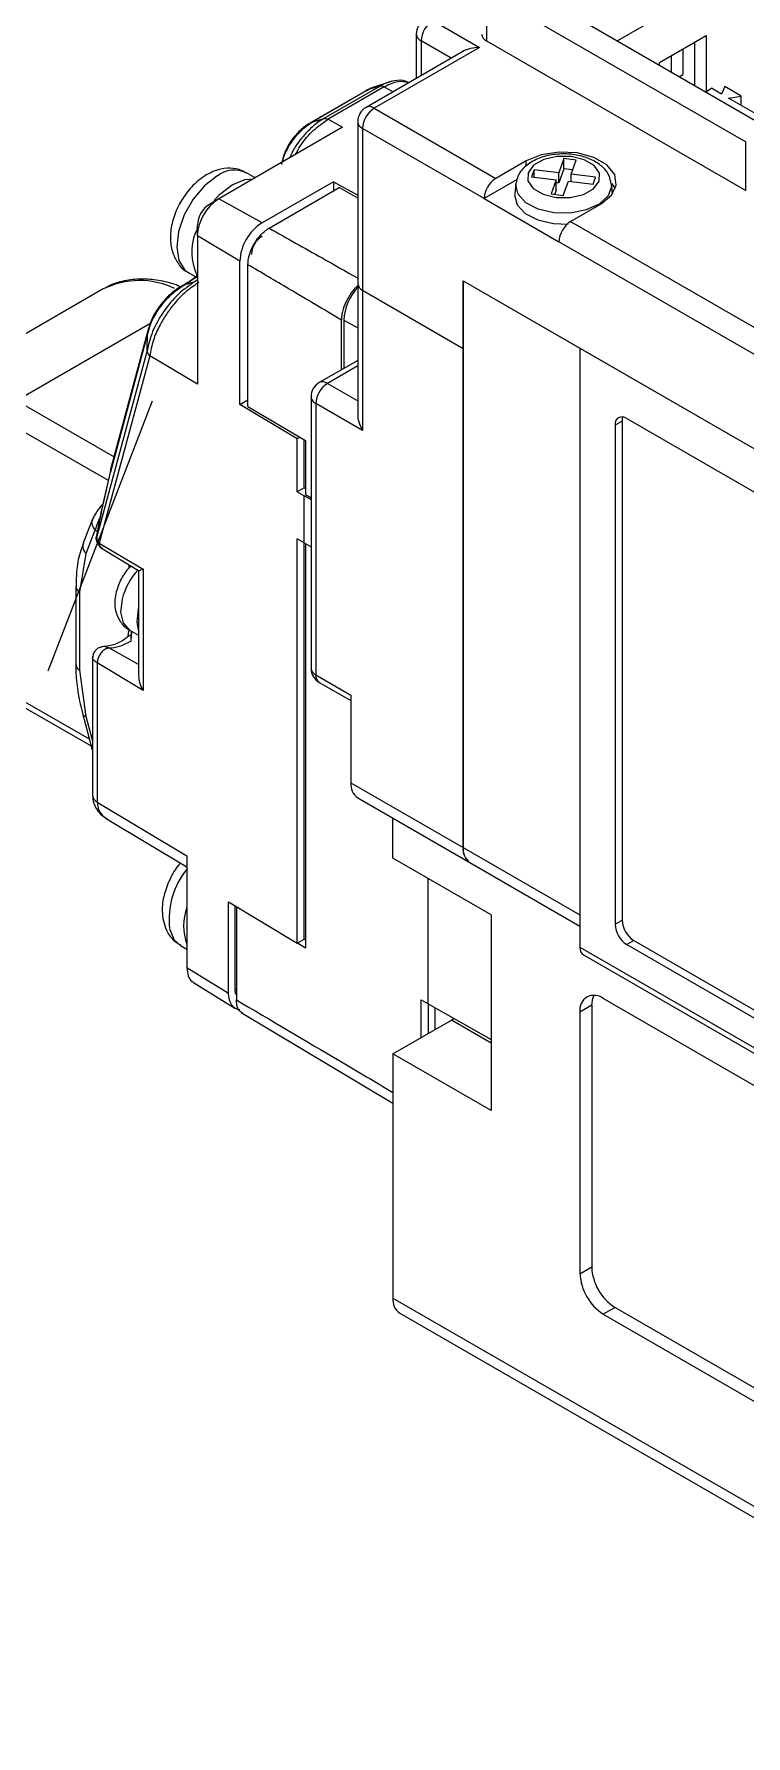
# Model space of a CAD drawing. Header units: millimetres. Extents: x 5 to 415, y -41 to 292.
# Drawn here: x 287.83 to 298.59, y 252.88 to 278.63 of the extents above; entities that cross this region are included whole.
import ezdxf

# ---------------------------------------------------------------- set-up
doc = ezdxf.new("R2010")
doc.units = ezdxf.units.MM
doc.linetypes.add('CENTERX2', pattern=[20.32, 12.7, -2.54, 2.54, -2.54])
doc.layers.add('CENTER_LINE', color=7, linetype='CENTERX2')

msp = doc.modelspace()

# ---------------------------------------------------------------- linework, layer by layer
at = {"color": 7, "linetype": 'Continuous', "lineweight": 18}
for p, q in [((300.114, 280.529), (296.65, 278.528)), ((294.67, 279.263), (298.594, 276.998)), ((294.67, 279.263), (294.67, 278.528)), ((295.2, 279.365), (298.771, 277.304)), ((293.857, 278.834), (294.564, 278.426)), ((294.564, 278.426), (292.973, 277.508)), ((293.607, 278.63), (293.607, 277.958)), ((294.67, 278.528), (298.594, 276.263)), ((297.286, 278.202), (297.993, 278.61)), ((297.64, 278.406), (297.64, 278.018)), ((297.816, 278.508), (297.816, 277.855)), ((297.993, 278.61), (297.993, 277.762)), ((294.314, 278.366), (292.848, 277.52)), ((297.286, 278.161), (297.286, 278.202)), ((297.463, 278.304), (297.463, 278.059)), ((293.168, 277.894), (292.997, 277.837)), ((293.237, 277.917), (293.189, 277.901)), ((297.587, 277.987), (297.64, 278.018)), ((292.854, 277.776), (291.999, 277.282)), ((292.887, 277.79), (292.036, 277.298)), ((293.063, 277.844), (292.211, 277.352)), ((293.125, 277.833), (292.274, 277.341)), ((293.063, 277.844), (292.887, 277.79)), ((297.985, 277.758), (298.073, 277.809)), ((298.223, 277.722), (298.073, 277.809)), ((298.275, 277.835), (298.223, 277.722)), ((298.524, 277.691), (298.275, 277.835)), ((298.329, 277.661), (298.524, 277.691)), ((298.753, 277.416), (298.329, 277.661)), ((298.524, 277.548), (298.524, 277.691)), ((292.973, 277.508), (294.811, 276.446)), ((292.494, 277.219), (290.621, 276.138)), ((292.036, 277.298), (292.211, 277.352)), ((292.274, 277.341), (292.494, 277.219)), ((292.723, 277.304), (292.723, 274.854)), ((292.796, 277.202), (292.796, 274.752)), ((294.634, 276.14), (292.796, 277.202)), ((298.594, 276.263), (298.594, 276.998)), ((291.599, 276.772), (291.573, 276.687)), ((295.271, 276.712), (294.811, 276.446)), ((295.841, 276.747), (295.763, 276.532)), ((296.027, 276.724), (295.841, 276.747)), ((295.841, 276.591), (295.841, 276.747)), ((295.949, 276.509), (296.027, 276.724)), ((291.172, 276.455), (291.041, 276.531)), ((292.354, 276.396), (291.276, 275.774)), ((292.354, 276.396), (292.723, 276.191)), ((292.354, 276.396), (292.354, 276.255)), ((295.134, 276.429), (294.634, 276.14)), ((295.113, 276.362), (295.097, 276.208)), ((295.391, 276.577), (295.352, 276.47)), ((295.352, 276.47), (295.724, 276.424)), ((295.763, 276.532), (295.391, 276.577)), ((295.391, 276.465), (295.391, 276.577)), ((295.724, 276.424), (295.646, 276.21)), ((295.724, 276.269), (295.724, 276.424)), ((295.763, 276.377), (295.724, 276.381)), ((295.841, 276.591), (295.763, 276.377)), ((295.763, 276.377), (295.763, 276.532)), ((295.832, 276.187), (295.91, 276.402)), ((295.973, 276.575), (295.841, 276.591)), ((295.91, 276.402), (296.282, 276.357)), ((296.321, 276.464), (295.949, 276.509)), ((295.949, 276.397), (295.949, 276.509)), ((296.282, 276.357), (296.321, 276.464)), ((296.576, 276.209), (296.56, 276.362)), ((290.621, 276.138), (290.48, 276.053)), ((291.276, 275.774), (290.621, 276.138)), ((291.382, 275.693), (292.442, 276.306)), ((292.723, 276.148), (292.442, 276.306)), ((294.634, 276.14), (295.766, 275.487)), ((295.646, 276.21), (295.832, 276.187)), ((295.724, 276.269), (295.7, 276.203)), ((295.942, 275.793), (296.402, 276.059)), ((290.297, 275.575), (290.299, 275.74)), ((290.297, 275.575), (290.297, 273.33)), ((290.939, 275.191), (290.297, 275.575)), ((295.942, 275.793), (299.231, 273.895)), ((299.054, 273.589), (295.766, 275.487)), ((290.939, 273.026), (290.939, 275.191)), ((291.062, 272.995), (291.062, 275.139)), ((290.256, 274.881), (290.091, 274.83)), ((290.166, 275.015), (290.297, 274.94)), ((290.297, 274.909), (290.256, 274.881)), ((292.723, 274.854), (292.723, 272.874)), ((294.316, 274.895), (305.63, 268.364)), ((294.316, 273.874), (294.316, 274.895)), ((294.316, 274.895), (296.084, 273.875)), ((294.316, 274.895), (294.316, 266.321)), ((288.875, 274.773), (286.188, 273.221)), ((292.796, 274.752), (294.316, 273.874)), ((292.796, 274.752), (292.796, 272.629)), ((292.476, 273.55), (292.476, 274.303)), ((292.513, 274.303), (292.513, 273.571)), ((289.544, 274.095), (288.983, 272.002)), ((289.559, 274.181), (288.991, 272.061)), ((289.538, 273.841), (289.544, 274.095)), ((289.57, 274.181), (289.544, 274.095)), ((289.538, 273.841), (288.774, 271.009)), ((294.316, 266.321), (294.316, 273.874)), ((296.084, 273.875), (296.084, 265.301)), ((296.084, 273.875), (305.63, 268.364)), ((296.084, 273.875), (296.084, 264.811)), ((289.577, 273.76), (288.814, 270.928)), ((290.297, 273.33), (289.577, 273.76)), ((292.723, 273.692), (292.141, 273.356)), ((290.939, 273.026), (291.062, 273.097)), ((291.808, 272.507), (290.939, 273.026)), ((292.016, 273.139), (292.016, 269.036)), ((292.796, 272.629), (292.089, 273.037)), ((292.089, 273.037), (292.089, 268.934)), ((291.062, 272.995), (291.935, 272.479)), ((296.72, 272.772), (296.614, 272.711)), ((296.72, 272.772), (296.72, 265.219)), ((296.791, 272.813), (303.509, 268.935)), ((291.848, 272.53), (291.808, 272.507)), ((291.808, 271.703), (291.808, 272.507)), ((291.912, 271.763), (291.912, 272.492)), ((296.614, 272.711), (296.614, 265.158)), ((291.935, 272.479), (291.935, 271.662)), ((288.848, 271.41), (288.983, 272.002)), ((288.992, 272.066), (288.85, 271.443)), ((291.912, 271.763), (291.808, 271.703)), ((291.935, 271.75), (291.912, 271.763)), ((291.808, 271.703), (291.912, 271.641)), ((291.912, 270.93), (291.912, 271.641)), ((292.016, 271.581), (291.912, 271.641)), ((291.935, 271.662), (292.016, 271.614)), ((288.708, 271.281), (288.571, 270.925)), ((288.848, 271.41), (288.769, 271.015)), ((288.849, 271.437), (288.775, 271.067)), ((288.616, 270.772), (288.753, 271.127)), ((288.769, 271.015), (288.77, 271.023)), ((291.912, 270.93), (291.808, 270.992)), ((291.808, 264.873), (291.808, 270.992)), ((288.518, 270.186), (288.616, 270.772)), ((288.814, 270.928), (289.477, 270.531)), ((288.82, 270.866), (289.409, 270.51)), ((291.912, 270.93), (292.016, 270.87)), ((291.912, 264.934), (291.912, 270.93)), ((291.935, 270.917), (291.935, 264.804)), ((289.26, 270.6), (289.26, 270.542)), ((289.407, 270.514), (289.407, 268.916)), ((289.477, 270.531), (289.477, 268.698)), ((288.459, 270.268), (288.459, 269.085)), ((288.518, 269.003), (288.518, 270.186)), ((289.252, 269.524), (289.26, 269.596)), ((289.26, 269.622), (289.26, 269.596)), ((289.266, 269.617), (289.407, 269.535)), ((289.293, 269.443), (289.298, 269.447)), ((289.296, 269.6), (289.295, 269.529)), ((289.298, 269.447), (289.305, 269.595)), ((288.712, 269.215), (288.712, 267.109)), ((288.616, 268.305), (288.518, 269.003)), ((288.782, 269.113), (288.782, 267.009)), ((289.477, 268.698), (288.782, 269.113)), ((292.089, 268.934), (292.619, 268.628)), ((292.141, 268.82), (292.619, 268.543)), ((292.619, 268.628), (292.619, 267.301)), ((287.438, 268.582), (288.691, 267.859)), ((288.564, 268.335), (288.701, 267.821)), ((288.7, 267.824), (288.712, 267.79)), ((292.619, 267.301), (294.316, 266.321)), ((288.782, 267.009), (290.14, 266.197)), ((292.723, 267.072), (294.42, 266.092)), ((288.935, 266.75), (290.14, 266.03)), ((293.255, 266.158), (293.255, 266.765)), ((294.316, 266.321), (296.084, 265.301)), ((290.14, 266.197), (290.14, 264.504)), ((294.74, 265.3), (293.255, 266.158)), ((294.42, 266.092), (296.084, 265.132)), ((293.786, 263.954), (293.786, 265.852)), ((290.766, 265.496), (291.808, 264.873)), ((290.766, 264.117), (290.766, 265.496)), ((290.87, 264.176), (290.87, 265.434)), ((290.887, 265.424), (290.893, 265.42)), ((290.887, 265.424), (290.887, 264.015)), ((290.887, 265.424), (290.887, 265.424)), ((294.74, 265.3), (294.74, 262.341)), ((296.614, 265.158), (296.72, 265.219)), ((290.043, 264.838), (290.14, 264.782)), ((291.808, 264.873), (291.912, 264.934)), ((291.813, 264.876), (291.935, 264.804)), ((291.935, 264.92), (291.912, 264.934)), ((296.084, 264.811), (305.63, 259.3)), ((296.897, 264.913), (296.791, 264.852)), ((296.791, 264.852), (303.509, 260.974)), ((296.897, 264.913), (303.615, 261.035)), ((290.14, 264.504), (290.766, 264.117)), ((296.136, 264.696), (305.682, 259.186)), ((290.238, 264.279), (290.865, 263.891)), ((293.681, 264.016), (293.786, 263.954)), ((293.681, 263.443), (293.681, 264.016)), ((306.938, 257.973), (296.437, 264.035)), ((290.959, 263.822), (293.255, 262.45)), ((293.786, 263.954), (294.74, 263.416)), ((293.786, 263.954), (293.786, 263.504)), ((293.892, 263.565), (293.892, 263.894)), ((294.139, 263.708), (294.178, 263.733)), ((296.261, 263.933), (296.084, 263.831)), ((296.084, 263.831), (296.084, 259.871)), ((296.261, 263.933), (296.261, 259.973)), ((293.255, 263.198), (294.139, 263.708)), ((293.255, 263.198), (293.255, 259.503)), ((294.74, 262.341), (293.255, 263.198)), ((296.084, 259.871), (296.261, 259.973)), ((293.255, 259.503), (340.526, 232.214)), ((296.614, 259.36), (296.437, 259.258)), ((296.614, 259.36), (307.115, 253.298)), ((293.359, 259.274), (340.629, 231.986)), ((296.437, 259.258), (306.938, 253.196))]:
    msp.add_line(p, q, dxfattribs=at)
at = {"color": 8, "linetype": 'Continuous', "lineweight": 18}
for p, q in [((294.137, 278.264), (293.68, 278.528)), ((293.68, 278.528), (293.68, 278.001)), ((292.856, 277.769), (292.887, 277.79)), ((293.125, 277.833), (293.26, 277.758)), ((291.99, 277.268), (292.036, 277.298)), ((295.271, 276.632), (295.271, 276.712)), ((290.091, 274.83), (290.029, 274.79)), ((290.091, 274.83), (290.297, 274.966)), ((292.513, 274.303), (292.723, 274.182)), ((287.563, 273.085), (289.58, 274.25)), ((292.723, 273.607), (292.266, 273.343)), ((292.266, 273.343), (292.723, 273.08)), ((287.563, 273.085), (289.038, 272.234)), ((287.386, 272.779), (288.949, 271.877)), ((288.753, 271.127), (288.784, 271.109)), ((288.783, 271.065), (288.77, 271.023)), ((289.407, 269.092), (288.957, 269.34)), ((288.664, 267.959), (287.386, 268.696)), ((288.712, 267.943), (288.616, 268.305)), ((290.887, 264.166), (290.87, 264.176)), ((294.74, 263.361), (294.139, 263.708))]:
    msp.add_line(p, q, dxfattribs=at)
at = {"color": 7, "linetype": 'Continuous', "lineweight": 18, "flags": 128}
for points in [[(296.402, 276.059), (296.561, 276.19), (296.633, 276.345), (296.609, 276.505), (296.492, 276.65), (296.295, 276.764), (296.043, 276.831), (295.767, 276.845), (295.498, 276.804), (295.271, 276.712)], [(295.723, 276.156), (295.938, 276.155), (296.137, 276.201), (296.291, 276.288), (296.375, 276.402), (296.377, 276.526), (296.297, 276.641), (296.147, 276.729), (295.949, 276.778), (295.735, 276.779), (295.535, 276.733), (295.382, 276.646), (295.298, 276.532), (295.296, 276.408), (295.376, 276.293), (295.526, 276.205), (295.723, 276.156)], [(290.544, 276.104), (290.633, 276.201), (290.824, 276.349)], [(290.824, 276.349), (291.016, 276.428), (291.141, 276.438)], [(296.617, 276.283), (296.609, 276.301), (296.569, 276.367)], [(295.097, 276.208), (295.096, 276.195), (295.132, 276.048), (295.254, 275.917), (295.445, 275.818), (295.684, 275.762), (295.903, 275.755)], [(296.731, 272.836), (296.724, 272.81), (296.72, 272.772)], [(288.718, 271.302), (288.717, 271.3), (288.708, 271.281)], [(289.407, 269.611), (289.385, 269.737), (289.407, 269.936)]]:
    msp.add_lwpolyline(points, dxfattribs=at)
at = {"color": 8, "linetype": 'Continuous', "lineweight": 18, "flags": 128}
for points in [[(290.594, 276.482), (290.404, 276.333), (290.233, 276.13), (290.098, 275.892), (290.013, 275.642), (289.985, 275.405), (290.018, 275.204), (290.109, 275.058), (290.166, 275.015)], [(295.688, 275.927), (295.454, 275.981), (295.267, 276.078), (295.148, 276.206), (295.112, 276.35), (295.114, 276.37)], [(296.56, 276.362), (296.561, 276.323), (296.509, 276.181), (296.376, 276.057), (296.178, 275.968), (295.939, 275.922), (295.688, 275.927)], [(288.983, 272.002), (288.986, 272.037), (288.991, 272.061)], [(288.849, 271.437), (288.848, 271.431), (288.848, 271.41)], [(289.16, 270.079), (289.137, 269.88), (289.174, 269.719), (289.266, 269.617), (289.266, 269.617)], [(288.712, 267.805), (288.703, 267.816), (288.701, 267.821)], [(289.876, 265.092), (289.947, 264.925), (290.043, 264.838)]]:
    msp.add_lwpolyline(points, dxfattribs=at)
at = {"color": 7, "linetype": 'Continuous', "lineweight": 18}
for centre, radius, start, end in [((293.857, 278.63), 0.25, 119.9973, 180), ((294.064, 278.511), 0.384, 122.6055, 177.3945), ((294.722, 278.643), 0.126, 185.6948, 245.6253), ((292.973, 277.304), 0.25, 119.9973, 180), ((293.18, 277.184), 0.384, 122.6055, 177.3945), ((295.018, 276.123), 0.384, 122.6055, 177.3945), ((291.002, 275.543), 0.706, 122.6055, 177.3945), ((290.692, 275.722), 0.393, 122.6055, 177.3945), ((291.008, 275.331), 0.796, 153.1923, 206.5304), ((291.669, 275.158), 0.731, 122.6055, 177.3945), ((296.15, 275.47), 0.384, 122.6055, 177.3945), ((291.465, 275.276), 0.351, 122.6055, 177.3945), ((289.423, 273.661), 1.239, 64.8152, 116.2536), ((292.848, 274.867), 0.126, 185.6948, 245.6253), ((293.285, 274.266), 0.773, 136.7049, 177.3022), ((292.266, 273.139), 0.25, 119.9973, 180), ((292.473, 273.02), 0.384, 122.6055, 177.3945), ((296.722, 272.728), 0.109, 50.7967, 189.214), ((288.884, 271.012), 0.109, 181.664, 230.3258), ((292.266, 269.036), 0.25, 180, 240.0027), ((292.864, 267.274), 0.246, 173.7012, 234.9867), ((294.554, 266.291), 0.24, 172.7442, 235.9436), ((294.561, 266.294), 0.246, 173.7012, 234.9867), ((290.875, 265.134), 0.786, 159.2018, 200.7982), ((296.998, 265.175), 0.384, 182.6055, 237.3945), ((297.104, 265.237), 0.384, 182.6055, 237.3945), ((296.206, 264.797), 0.123, 173.7012, 234.9867), ((296.299, 263.866), 0.218, 50.7967, 189.214), ((296.579, 263.945), 0.319, 154.2919, 182.1046), ((296.852, 259.906), 0.768, 182.6055, 237.3945), ((297.028, 260.008), 0.768, 182.6055, 237.3945), ((293.5, 259.476), 0.246, 173.7012, 234.9867)]:
    msp.add_arc(centre, radius, start, end, dxfattribs=at)
at = {"color": 8, "linetype": 'Continuous', "lineweight": 18}
for centre, radius, start, end in [((293.732, 278.643), 0.126, 185.6948, 245.6253), ((292.899, 277.406), 0.126, 54.3824, 114.3071), ((292.848, 277.316), 0.126, 185.6948, 245.6253), ((290.858, 276.14), 0.431, 64.8379, 127.6426), ((292.192, 273.241), 0.126, 54.3824, 114.3071), ((292.141, 273.152), 0.126, 185.6948, 245.6253), ((288.846, 271.238), 0.145, 162.8112, 229.9982), ((288.709, 270.882), 0.145, 162.8112, 229.9982), ((290.171, 269.817), 1.045, 137.8987, 165.4911), ((288.56, 270.278), 0.101, 186.7691, 245.5311), ((288.559, 269.095), 0.101, 185.6948, 245.6253), ((292.141, 269.049), 0.126, 185.6948, 245.6253), ((292.211, 268.921), 0.123, 173.7012, 234.9867), ((288.613, 268.36), 0.0555, 208.4772, 272.7802), ((288.836, 267.12), 0.124, 185.362, 244.6121), ((291.083, 265.231), 1.214, 140.8892, 186.5415)]:
    msp.add_arc(centre, radius, start, end, dxfattribs=at)
at = {"color": 7, "linetype": 'Continuous', "lineweight": 18}
for centre, major_axis, ratio, start_param, end_param in [((294.564, 278.222), (0.354, 0), 0.577382, 1.570796, 2.356113), ((291.119, 264.322), (0.25, 0.433), 0.577206, 2.356266, 3.394501)]:
    msp.add_ellipse(centre, major_axis=major_axis, ratio=ratio, start_param=start_param, end_param=end_param, dxfattribs=at)
at = {"color": 8, "linetype": 'Continuous', "lineweight": 18}
for points, knots in [([(293.226, 277.91), (293.209, 277.906), (293.158, 277.896), (293.101, 277.865), (293.063, 277.844)], [0, 0, 0, 0, 0.317534, 1, 1, 1, 1]), ([(293.125, 277.833), (293.198, 277.869), (293.333, 277.934), (293.434, 277.91), (293.481, 277.899)], [0, 0, 0, 0, 0.54411, 1, 1, 1, 1]), ([(292.887, 277.79), (292.923, 277.81), (292.963, 277.833), (292.995, 277.836), (292.998, 277.836)], [0, 0, 0, 0, 0.9025673, 1, 1, 1, 1]), ([(292.211, 277.352), (292.172, 277.328), (292.094, 277.278), (291.98, 277.175), (291.873, 277.057), (291.766, 276.916), (291.717, 276.812), (291.691, 276.755)], [0, 0, 0, 0, 0.19296, 0.385154, 0.577278, 0.769651, 1, 1, 1, 1]), ([(291.783, 276.808), (291.805, 276.851), (291.876, 276.986), (292.052, 277.187), (292.2, 277.29), (292.274, 277.341)], [0, 0, 0, 0, 0.188477, 0.600222, 1, 1, 1, 1]), ([(291.382, 275.693), (291.649, 275.543), (292.097, 275.291), (292.543, 275.039), (292.723, 274.938)], [0, 0, 0, 0, 0.597982, 1, 1, 1, 1]), ([(288.823, 271.307), (288.822, 271.306), (288.805, 271.279), (288.779, 271.216), (288.762, 271.16), (288.753, 271.127)], [0, 0, 0, 0, 0.018663, 0.426483, 1, 1, 1, 1]), ([(288.814, 270.928), (288.814, 270.912), (288.816, 270.887), (288.828, 270.864), (288.837, 270.857), (288.842, 270.853)], [0, 0, 0, 0, 0.461096, 0.721042, 1, 1, 1, 1]), ([(288.782, 269.113), (288.772, 269.12), (288.75, 269.134), (288.728, 269.154), (288.715, 269.173), (288.709, 269.187), (288.715, 269.192), (288.716, 269.194)], [0, 0, 0, 0, 0.222474, 0.446333, 0.673084, 0.904175, 1, 1, 1, 1]), ([(288.957, 269.34), (288.945, 269.345), (288.921, 269.357), (288.898, 269.359), (288.886, 269.36)], [0, 0, 0, 0, 0.495251, 1, 1, 1, 1]), ([(288.782, 267.009), (288.788, 266.967), (288.799, 266.88), (288.864, 266.796), (288.92, 266.762), (288.936, 266.752)], [0, 0, 0, 0, 0.398707, 0.820945, 1, 1, 1, 1]), ([(290.887, 264.015), (291.409, 263.707), (292.198, 263.241), (292.988, 262.773), (293.255, 262.615)], [0, 0, 0, 0, 0.660631, 1, 1, 1, 1])]:
    msp.add_open_spline(points, degree=3, knots=knots, dxfattribs=at)
at = {"color": 7, "linetype": 'Continuous', "lineweight": 18}
for points, knots in [([(293.481, 277.899), (293.457, 277.91), (293.384, 277.945), (293.289, 277.926), (293.225, 277.913)], [0, 0, 0, 0, 0.321883, 1, 1, 1, 1]), ([(292.973, 277.828), (292.966, 277.826), (292.917, 277.814), (292.872, 277.786), (292.834, 277.763)], [0, 0, 0, 0, 0.1488763, 1, 1, 1, 1]), ([(291.575, 276.655), (291.582, 276.689), (291.596, 276.756), (291.642, 276.863), (291.7, 276.965), (291.785, 277.084), (291.901, 277.209), (291.993, 277.27), (292.036, 277.298)], [0, 0, 0, 0, 0.155857, 0.300953, 0.437924, 0.567125, 0.799357, 1, 1, 1, 1]), ([(291.99, 277.276), (291.968, 277.262), (291.922, 277.234), (291.851, 277.173), (291.783, 277.102), (291.721, 277.023), (291.668, 276.941), (291.627, 276.861), (291.597, 276.784), (291.59, 276.739), (291.586, 276.716)], [0, 0, 0, 0, 0.124281, 0.248997, 0.374424, 0.500073, 0.625345, 0.750007, 0.874583, 1, 1, 1, 1]), ([(291.034, 276.523), (291.001, 276.544), (290.913, 276.597), (290.745, 276.607), (290.576, 276.574), (290.476, 276.521), (290.432, 276.498)], [0, 0, 0, 0, 0.186043, 0.479211, 0.768984, 1, 1, 1, 1]), ([(296.554, 276.361), (296.547, 276.404), (296.532, 276.499), (296.433, 276.622), (296.285, 276.725), (296.088, 276.796), (295.86, 276.824), (295.626, 276.805), (295.409, 276.738), (295.245, 276.628), (295.142, 276.5), (295.127, 276.409), (295.121, 276.372)], [0, 0, 0, 0, 0.076992, 0.170988, 0.271182, 0.380372, 0.492127, 0.604172, 0.717938, 0.835515, 0.933284, 1, 1, 1, 1]), ([(290.432, 276.498), (290.394, 276.473), (290.291, 276.405), (290.143, 276.249), (290.005, 276.033), (289.912, 275.792), (289.88, 275.555), (289.907, 275.34), (289.993, 275.166), (290.087, 275.053), (290.158, 275.025), (290.172, 275.02)], [0, 0, 0, 0, 0.078322, 0.212467, 0.347056, 0.483577, 0.624867, 0.74931, 0.863502, 0.973681, 1, 1, 1, 1]), ([(291.062, 275.139), (291.065, 275.183), (291.072, 275.27), (291.128, 275.413), (291.209, 275.543), (291.299, 275.639), (291.358, 275.678), (291.382, 275.693)], [0, 0, 0, 0, 0.214702, 0.429404, 0.644089, 0.858766, 1, 1, 1, 1]), ([(292.476, 274.303), (292.212, 274.459), (291.741, 274.739), (291.269, 275.017), (291.062, 275.139)], [0, 0, 0, 0, 0.560005, 1, 1, 1, 1]), ([(290.041, 274.805), (290.019, 274.815), (289.908, 274.862), (289.709, 274.906), (289.445, 274.933), (289.188, 274.9), (289.005, 274.851), (288.922, 274.795), (288.911, 274.787)], [0, 0, 0, 0, 0.055272, 0.275763, 0.499405, 0.727356, 0.962978, 1, 1, 1, 1]), ([(290.256, 274.881), (290.172, 274.823), (290.004, 274.707), (289.776, 274.43), (289.602, 274.123), (289.559, 273.935), (289.538, 273.841)], [0, 0, 0, 0, 0.2502245, 0.5000044, 0.7497637, 1, 1, 1, 1]), ([(289.544, 274.095), (289.563, 274.162), (289.601, 274.294), (289.717, 274.479), (289.827, 274.613), (289.944, 274.732), (290.033, 274.792), (290.091, 274.83)], [0, 0, 0, 0, 0.256012, 0.50256, 0.638236, 0.766006, 1, 1, 1, 1]), ([(290.045, 274.808), (290.018, 274.791), (289.965, 274.758), (289.882, 274.688), (289.802, 274.608), (289.729, 274.519), (289.666, 274.427), (289.615, 274.336), (289.577, 274.247), (289.564, 274.195), (289.558, 274.169)], [0, 0, 0, 0, 0.125778, 0.251531, 0.376907, 0.502276, 0.627197, 0.751522, 0.875498, 1, 1, 1, 1]), ([(290.319, 274.87), (290.255, 274.828), (290.121, 274.74), (289.95, 274.559), (289.815, 274.376), (289.711, 274.196), (289.617, 273.981), (289.592, 273.838), (289.577, 273.76)], [0, 0, 0, 0, 0.180061, 0.378365, 0.505739, 0.63991, 0.801206, 1, 1, 1, 1]), ([(290.297, 274.975), (290.289, 274.969), (290.194, 274.89), (290.1, 274.836), (290.014, 274.787)], [0, 0, 0, 0, 0.0771423, 1, 1, 1, 1]), ([(292.738, 274.828), (292.726, 274.819), (292.676, 274.783), (292.599, 274.682), (292.522, 274.54), (292.482, 274.407), (292.478, 274.332), (292.476, 274.303)], [0, 0, 0, 0, 0.080615, 0.331978, 0.58332, 0.834654, 1, 1, 1, 1]), ([(289.538, 273.841), (289.538, 273.834), (289.539, 273.82), (289.547, 273.802), (289.559, 273.783), (289.569, 273.768), (289.575, 273.762), (289.577, 273.76)], [0, 0, 0, 0, 0.249886, 0.499926, 0.747959, 0.907794, 1, 1, 1, 1]), ([(292.725, 272.874), (292.725, 272.865), (292.721, 272.819), (292.744, 272.733), (292.779, 272.663), (292.796, 272.629)], [0, 0, 0, 0, 0.113006, 0.561338, 1, 1, 1, 1]), ([(288.858, 271.51), (288.842, 271.49), (288.808, 271.45), (288.765, 271.387), (288.727, 271.324), (288.711, 271.285), (288.703, 271.266)], [0, 0, 0, 0, 0.23234, 0.486589, 0.742365, 1, 1, 1, 1]), ([(288.769, 270.983), (288.768, 270.986), (288.766, 270.997), (288.768, 271.007), (288.769, 271.015)], [0, 0, 0, 0, 0.313381, 1, 1, 1, 1]), ([(288.77, 271.023), (288.769, 271.017), (288.767, 271.004), (288.77, 270.989), (288.776, 270.981), (288.777, 270.98)], [0, 0, 0, 0, 0.436577, 0.918372, 1, 1, 1, 1]), ([(288.768, 270.983), (288.769, 270.974), (288.772, 270.955), (288.785, 270.926), (288.802, 270.898), (288.826, 270.874), (288.847, 270.857), (288.861, 270.851), (288.866, 270.849)], [0, 0, 0, 0, 0.1689628, 0.3485299, 0.5357227, 0.7269295, 0.9184252, 1, 1, 1, 1]), ([(288.774, 271.009), (288.774, 271.008), (288.773, 271.005), (288.772, 271.003), (288.771, 271.003), (288.77, 271.007), (288.769, 271.012), (288.769, 271.015)], [0, 0, 0, 0, 0.107272, 0.216266, 0.463262, 0.73307, 1, 1, 1, 1]), ([(288.576, 270.921), (288.561, 270.886), (288.51, 270.768), (288.469, 270.548), (288.464, 270.355), (288.462, 270.266)], [0, 0, 0, 0, 0.1831801, 0.6268461, 1, 1, 1, 1]), ([(288.842, 270.853), (288.847, 270.851), (288.854, 270.847), (288.863, 270.849), (288.866, 270.849)], [0, 0, 0, 0, 0.668581, 1, 1, 1, 1]), ([(289.296, 270.578), (289.288, 270.571), (289.227, 270.523), (289.139, 270.389), (289.093, 270.257), (289.069, 270.189)], [0, 0, 0, 0, 0.071065, 0.527817, 1, 1, 1, 1]), ([(289.477, 270.531), (289.477, 270.531), (289.462, 270.525), (289.433, 270.513), (289.409, 270.505), (289.409, 270.51), (289.41, 270.511)], [0, 0, 0, 0, 0.01067, 0.397273, 0.95858, 1, 1, 1, 1]), ([(289.069, 270.189), (289.062, 270.149), (289.041, 270.047), (289.055, 269.887), (289.127, 269.735), (289.208, 269.641), (289.265, 269.621), (289.271, 269.618)], [0, 0, 0, 0, 0.184181, 0.465407, 0.722379, 0.967887, 1, 1, 1, 1]), ([(289.304, 269.549), (289.292, 269.54), (289.242, 269.506), (289.131, 269.422), (288.991, 269.37), (288.913, 269.363), (288.876, 269.36)], [0, 0, 0, 0, 0.07941, 0.309007, 0.681966, 1, 1, 1, 1]), ([(288.957, 269.34), (289.011, 269.345), (289.118, 269.354), (289.234, 269.414), (289.293, 269.443)], [0, 0, 0, 0, 0.5, 1, 1, 1, 1]), ([(289.298, 269.447), (289.298, 269.476), (289.298, 269.511), (289.295, 269.527), (289.295, 269.529)], [0, 0, 0, 0, 0.804617, 1, 1, 1, 1]), ([(288.886, 269.36), (288.873, 269.359), (288.845, 269.357), (288.806, 269.342), (288.773, 269.321), (288.741, 269.286), (288.717, 269.243), (288.715, 269.208), (288.715, 269.194)], [0, 0, 0, 0, 0.1516778, 0.304445, 0.4536805, 0.5951998, 0.8426036, 1, 1, 1, 1]), ([(288.904, 269.323), (288.888, 269.312), (288.856, 269.289), (288.816, 269.234), (288.788, 269.171), (288.784, 269.133), (288.782, 269.113)], [0, 0, 0, 0, 0.25, 0.5, 0.75, 1, 1, 1, 1]), ([(288.904, 269.323), (288.913, 269.328), (288.932, 269.337), (288.949, 269.339), (288.957, 269.34)], [0, 0, 0, 0, 0.5237, 1, 1, 1, 1]), ([(288.462, 269.084), (288.461, 269.069), (288.455, 268.957), (288.482, 268.733), (288.519, 268.495), (288.559, 268.363), (288.567, 268.334)], [0, 0, 0, 0, 0.062247, 0.488284, 0.890795, 1, 1, 1, 1]), ([(289.409, 268.916), (289.41, 268.893), (289.412, 268.832), (289.443, 268.757), (289.47, 268.709), (289.477, 268.698), (289.477, 268.698)], [0, 0, 0, 0, 0.304306, 0.842727, 0.990669, 1, 1, 1, 1]), ([(288.712, 267.115), (288.716, 267.073), (288.722, 266.993), (288.778, 266.889), (288.849, 266.807), (288.907, 266.769), (288.935, 266.751)], [0, 0, 0, 0, 0.280363, 0.5414919, 0.7802387, 1, 1, 1, 1]), ([(290.045, 266.087), (290.036, 266.077), (289.969, 266.009), (289.877, 265.843), (289.786, 265.604), (289.756, 265.387), (289.775, 265.259), (289.783, 265.211)], [0, 0, 0, 0, 0.041799, 0.29962, 0.561361, 0.832539, 1, 1, 1, 1]), ([(289.783, 265.211), (289.796, 265.164), (289.827, 265.057), (289.915, 264.924), (290.005, 264.869), (290.042, 264.846)], [0, 0, 0, 0, 0.317042, 0.720912, 1, 1, 1, 1]), ([(290.14, 264.504), (290.144, 264.46), (290.153, 264.374), (290.195, 264.301), (290.233, 264.286), (290.241, 264.283)], [0, 0, 0, 0, 0.450115, 0.889419, 1, 1, 1, 1]), ([(290.887, 264.091), (290.883, 264.099), (290.871, 264.122), (290.87, 264.154), (290.87, 264.176)], [0, 0, 0, 0, 0.351562, 1, 1, 1, 1]), ([(290.981, 263.816), (290.965, 263.825), (290.923, 263.85), (290.893, 263.924), (290.889, 263.989), (290.887, 264.015)], [0, 0, 0, 0, 0.2772143, 0.7131818, 1, 1, 1, 1])]:
    msp.add_open_spline(points, degree=3, knots=knots, dxfattribs=at)
for points in [[(293.063, 277.844), (293.072, 277.846), (293.091, 277.849), (293.114, 277.838), (293.125, 277.833)], [(292.211, 277.352), (292.22, 277.354), (292.24, 277.357), (292.262, 277.347), (292.274, 277.341)]]:
    msp.add_open_spline(points, degree=3, dxfattribs=at)
at = {"layer": 'CENTER_LINE', "linetype": 'CENTERX2', "lineweight": 18}
msp.add_line((289.613, 273.075), (288.038, 268.987), dxfattribs=at)

doc.saveas('drawing.dxf')
